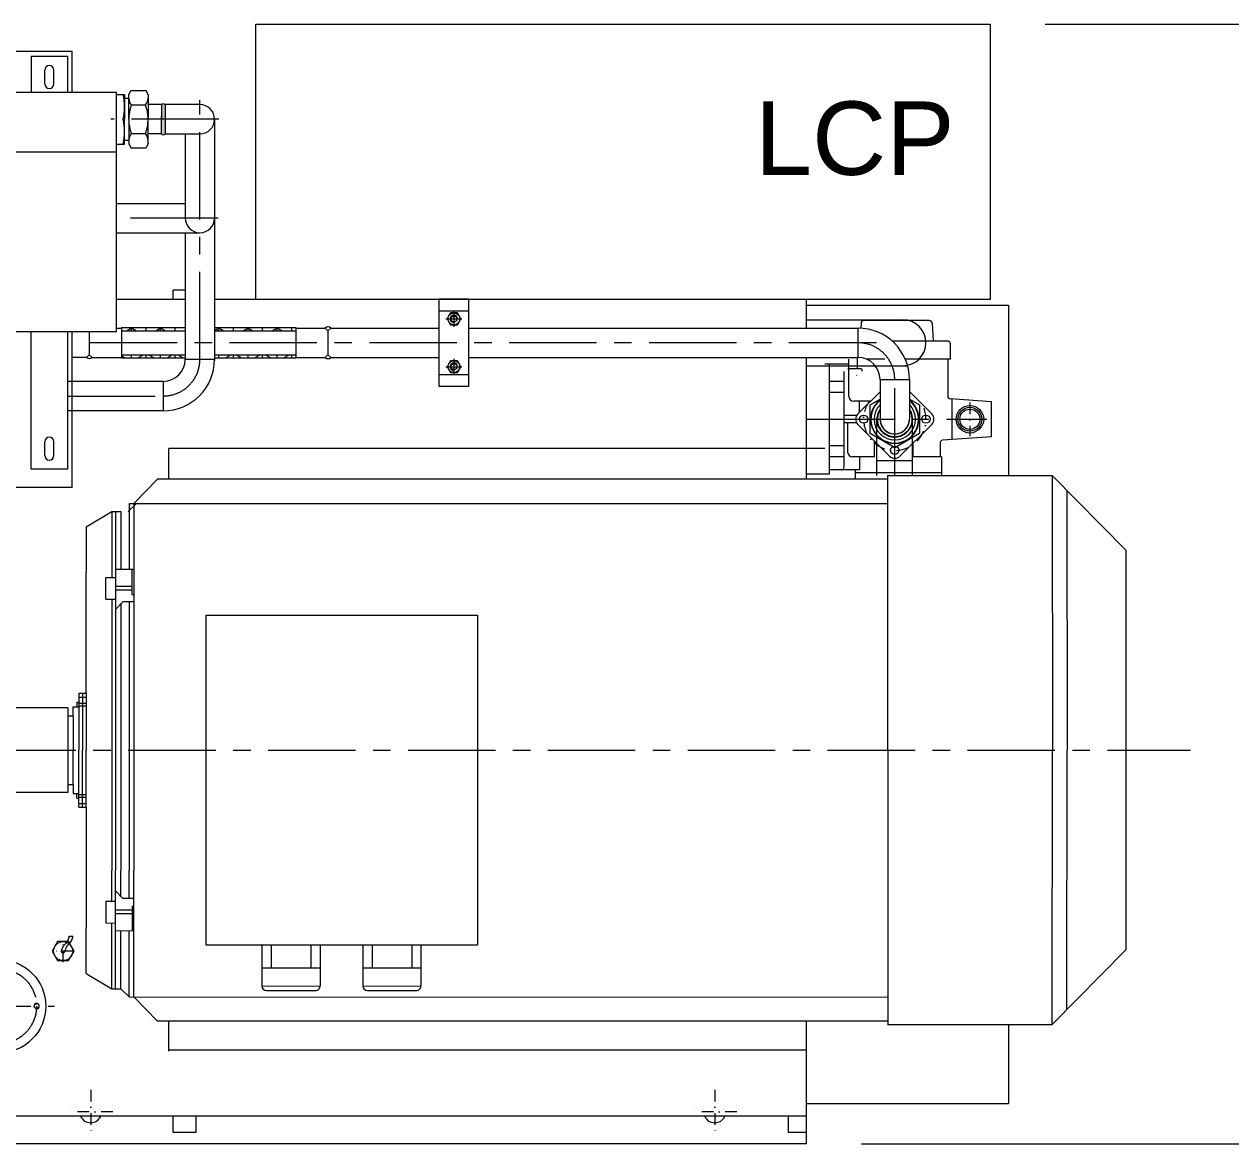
# Model space of a CAD drawing. Header units: inches. Extents: x 0 to 19814, y 0 to 15096.
# Drawn here: x 17022 to 18337, y 4815 to 6035 of the extents above; entities that cross this region are included whole.
import ezdxf

# ---------------------------------------------------------------- set-up
doc = ezdxf.new("R2010")
doc.units = ezdxf.units.IN
doc.header["$MEASUREMENT"] = 0
for name, pattern in [('ACAD_ISO02W100', [15, 12, -3]), ('CENTER', [50.8, 31.75, -6.35, 6.35, -6.35]), ('DASHDOT', [25.4, 12.7, -6.35, 0, -6.35])]:
    doc.linetypes.add(name, pattern=pattern)
doc.layers.get('Defpoints').update_dxf_attribs({"lineweight": 5})
for name, color, linetype, lineweight in [('06___ANNOTATIONS', 7, 'Continuous', 5), ('CAXA1', 5, 'CENTER', 5), ('CAXA3', 7, 'Continuous', 5), ('EB0', 7, 'Continuous', 5)]:
    doc.layers.add(name, color=color, linetype=linetype, lineweight=lineweight)
doc.styles.add('Roman', font='arial.ttf')
doc.styles.get("Standard").update_dxf_attribs({"font": 'arial.ttf'})
doc.dimstyles.new('ISO-25', dxfattribs={"dimscale": 30, "dimtxt": 1.5, "dimasz": 1.5, "dimexe": 2, "dimexo": 2, "dimtad": 1, "dimtih": 1, "dimtoh": 1, "dimdec": 1, "dimlfac": 0.03937, "dimdsep": 46, "dimtxsty": 'Standard', "dimcen": 2.5, "dimclrd": 7, "dimclre": 7, "dimclrt": 7, "dimadec": 0, "dimazin": 0, "dimtfac": 1, "dimtdec": 1, "dimtmove": 0, "dimatfit": 3, "dimfxl": 1, "dimlwd": 5, "dimlwe": 5, "dimarcsym": 0})
pattern_1 = [(90, (-799.854, 5337.523), (-15.875, 1e-15), []), (150, (-799.854, 5337.523), (-7.9375, -13.748153), []), (210, (-799.854, 5337.523), (7.9375, -13.748153), [])]

# ---------------------------------------------------------------- blocks, each defined once
blk = doc.blocks.new('*D53')
at = {"color": 7, "linetype": 'Continuous', "lineweight": 5, "transparency": 16777216}
for p, q in [((18134.5, 6035.3), (18940.1, 6035.3)), ((18880.1, 5990.3), (18880.1, 5528.3)), ((18880.1, 4860.3), (18880.1, 5322.3)), ((17934.5, 4815.3), (18940.1, 4815.3))]:
    blk.add_line(p, q, dxfattribs=at)
at = {"color": 7, "transparency": 16777216}
for points in [[(18872.6, 5990.3), (18887.6, 5990.3), (18880.1, 6035.3)], [(18872.6, 4860.3), (18887.6, 4860.3), (18880.1, 4815.3)]]:
    blk.add_solid(points, dxfattribs=at)
at = {"layer": 'Defpoints', "color": 0, "transparency": 16777216}
for p in [(18074.5, 6035.3), (17874.5, 4815.3), (18880.1, 4815.3)]:
    blk.add_point(p, dxfattribs=at)
at = {"color": 7, "lineweight": 5, "transparency": 16777216, "insert": (18880.1, 5425.3), "char_height": 165, "attachment_point": 5, "style": 'Roman'}
blk.add_mtext('48', dxfattribs=at)

msp = doc.modelspace()

# ---------------------------------------------------------------- hatches: boundary and pattern name
at = {"lineweight": 5}
h = msp.add_hatch(color=7, dxfattribs=at)
h.paths.add_polyline_path([(17171.46, 5931.62), (17175.45, 5931.62), (17175.45, 5947.64, 0.4122144), (17171.46, 5947.62)])
h.paths.add_polyline_path([(17175.45, 5931.62), (17171.46, 5931.62), (17171.46, 5915.62, 0.4122144), (17175.45, 5915.61)])
h = msp.add_hatch(dxfattribs=at)
h.set_pattern_fill('NET3', scale=5, angle=90, style=0)
h.set_pattern_definition(pattern_1)
h.paths.add_polyline_path([(17197.47, 5701.08), (17197.47, 5704.58), (17127.97, 5704.58), (17127.97, 5701.08)])
h.paths.add_polyline_path([(17229.47, 5704.58), (17229.47, 5701.08), (17317.97, 5701.08), (17317.97, 5704.58)])
h = msp.add_hatch(dxfattribs=at)
h.set_pattern_fill('NET3', scale=5, angle=90, style=0)
h.set_pattern_definition(pattern_1)
h.paths.add_polyline_path([(17229.47, 5675.05), (17229.47, 5671.55), (17317.97, 5671.55), (17317.97, 5675.05)])
h.paths.add_polyline_path([(17197.47, 5671.55), (17197.47, 5675.05), (17127.97, 5675.05), (17127.97, 5671.55)])

# ---------------------------------------------------------------- linework, layer by layer
at = {"color": 7, "lineweight": 5}
for p, q in [((17274.46, 6035.27), (18074.46, 6035.27)), ((17274.46, 5735.27), (17274.46, 6035.27)), ((18074.46, 6035.27), (18074.46, 5735.27)), ((17229.47, 5931.62), (17229.47, 5668.82)), ((17197.47, 5915.62), (17197.47, 5840.01)), ((17197.47, 5915.62), (17197.47, 5824.01)), ((17122.46, 5840.01), (17197.47, 5840.01)), ((17122.46, 5807.99), (17213.47, 5807.99)), ((17197.47, 5807.99), (17197.47, 5670.06)), ((17197.47, 5735.26), (17122.46, 5735.26)), ((17197.47, 5745.27), (17184.46, 5745.27)), ((17184.46, 5735.27), (17184.46, 5745.27)), ((17894.46, 5735.26), (17229.47, 5735.26)), ((17474.21, 5640.56), (17474.21, 5735.56)), ((17506.21, 5735.56), (17474.21, 5735.56)), ((17506.21, 5735.56), (17506.21, 5640.56)), ((17874.46, 5704.08), (17874.46, 5735.27)), ((17474.21, 5723.06), (17506.21, 5723.06)), ((17490.21, 5722.66), (17490.21, 5705.47)), ((17874.46, 5729.18), (18094.46, 5729.18)), ((18094.46, 5729.18), (18094.46, 5543.35)), ((17481.62, 5714.06), (17498.81, 5714.06)), ((17874.46, 5713.06), (17979.46, 5713.06)), ((17933.83, 5709.47), (17933.46, 5704)), ((18008.21, 5712.25), (17936.82, 5712.25)), ((18011.2, 5709.47), (18012.53, 5689.83)), ((17092.97, 5700.27), (17092.97, 5675.08)), ((17122.46, 5704.08), (17127.97, 5704.08)), ((17127.97, 5704.58), (17127.97, 5671.55)), ((17127.97, 5704.58), (17197.47, 5704.58)), ((17127.97, 5701.08), (17197.47, 5701.08)), ((17228.84, 5701.08), (17317.97, 5701.08)), ((17229.47, 5704.58), (17317.97, 5704.58)), ((17317.97, 5704.58), (17317.97, 5671.55)), ((17317.97, 5704.08), (17349.97, 5704.08)), ((17349.97, 5704.08), (17352.97, 5701.08)), ((17355.97, 5704.08), (17352.97, 5701.08)), ((17352.97, 5701.08), (17352.97, 5675.05)), ((17355.97, 5704.08), (17474.21, 5704.08)), ((17506.21, 5704.08), (17930.56, 5704.08)), ((17930.56, 5672.05), (17930.56, 5704.08)), ((18029.11, 5689.83), (17967.89, 5689.83)), ((18031.11, 5687.83), (18031.11, 5670.27)), ((17089.97, 5672.08), (17074.46, 5672.08)), ((17092.97, 5675.08), (17089.97, 5672.08)), ((17092.97, 5675.08), (17095.97, 5672.08)), ((17095.97, 5672.08), (17127.97, 5672.08)), ((17127.97, 5675.05), (17197.47, 5675.05)), ((17127.97, 5671.55), (17197.47, 5671.55)), ((17197.46, 5670.06), (17229.49, 5670.06)), ((17229.47, 5675.05), (17317.97, 5675.05)), ((17229.47, 5671.55), (17317.97, 5671.55)), ((17317.97, 5672.05), (17349.97, 5672.05)), ((17352.97, 5675.08), (17349.97, 5672.08)), ((17352.94, 5675.05), (17352.97, 5675.05)), ((17352.97, 5675.08), (17355.97, 5672.08)), ((17352.99, 5675.05), (17352.97, 5675.05)), ((17355.97, 5672.05), (17474.21, 5672.05)), ((17490.21, 5670.66), (17490.21, 5653.47)), ((17506.21, 5672.05), (17930.56, 5672.05)), ((17874.46, 5539.56), (17874.46, 5672.05)), ((17920.56, 5629.58), (17920.56, 5670.27)), ((17930.01, 5659.77), (17930.01, 5672.05)), ((17939.12, 5674.73), (17939.12, 5674.77)), ((17959.62, 5670.27), (17940.56, 5670.27)), ((18031.11, 5670.27), (17981.99, 5670.27)), ((18012.35, 5670.25), (18012.46, 5670.25)), ((18012.46, 5670.15), (18012.46, 5670.25)), ((18028.36, 5670.27), (18028.36, 5629.96)), ((17481.62, 5662.06), (17498.81, 5662.06)), ((17874.46, 5663.06), (17984.54, 5663.06)), ((17919.46, 5664.77), (17894.47, 5664.77)), ((17899.46, 5544.77), (17899.46, 5664.77)), ((17915.46, 5552.77), (17915.46, 5656.77)), ((17932.46, 5659.77), (17919.46, 5659.77)), ((17173.46, 5646.07), (17069.46, 5646.07)), ((17173.46, 5646.07), (17173.46, 5614.04)), ((17506.21, 5653.06), (17474.21, 5653.06)), ((17915.46, 5645.77), (17899.46, 5645.77)), ((17929.12, 5652.23), (17929.12, 5652.27)), ((17954.56, 5648.05), (17986.59, 5648.05)), ((17954.56, 5648.05), (17954.57, 5604.76)), ((17986.59, 5648.05), (17986.61, 5604.77)), ((17506.21, 5640.56), (17474.21, 5640.56)), ((17915.46, 5633.77), (17899.46, 5633.77)), ((17930.31, 5610.52), (17954.56, 5634.78)), ((17986.59, 5634.85), (18010.92, 5610.52)), ((17944.51, 5624.58), (17925.56, 5624.58)), ((17931.75, 5624.58), (17931.75, 5611.96)), ((17943.63, 5620.32), (17954.56, 5626.63)), ((17943.63, 5589.22), (17943.63, 5620.32)), ((17986.6, 5626.61), (17997.5, 5620.32)), ((17997.5, 5620.32), (17997.5, 5589.22)), ((18076.16, 5623.77), (18031.15, 5626.97)), ((18033.06, 5582.7), (18033.06, 5626.83)), ((18076.16, 5585.77), (18076.16, 5623.77)), ((17173.46, 5614.04), (17069.46, 5614.04)), ((17928.98, 5608.77), (17915.46, 5608.77)), ((17951.07, 5543.35), (17951.07, 5604.77)), ((17990.07, 5543.35), (17990.07, 5604.77)), ((17929.09, 5600.77), (17915.46, 5600.77)), ((17919.27, 5600.77), (17919.27, 5568.9)), ((17964.96, 5564.56), (17930.31, 5599.21)), ((17970.56, 5573.67), (17943.63, 5589.22)), ((17997.5, 5589.22), (17970.56, 5573.67)), ((17976.27, 5564.56), (18010.92, 5599.21)), ((17915.46, 5575.77), (17899.46, 5575.77)), ((17948.63, 5563.9), (17948.63, 5580.89)), ((17990.43, 5578.72), (17990.43, 5563.9)), ((18019.96, 5578.97), (18019.96, 5563.9)), ((18076.16, 5585.77), (18022.75, 5581.97)), ((17894.46, 5572.77), (17179.46, 5572.77)), ((17179.46, 5539.56), (17179.46, 5572.77)), ((17915.46, 5563.77), (17899.46, 5563.77)), ((17948.63, 5563.9), (17924.27, 5563.9)), ((17932.34, 5563.9), (17932.34, 5549.76)), ((18021.46, 5563.9), (17990.43, 5563.9)), ((18021.46, 5563.9), (18021.46, 5543.35)), ((17932.34, 5549.77), (17899.46, 5549.77)), ((17927.46, 5549.77), (17927.46, 5539.56)), ((17951.07, 5559.77), (17990.07, 5559.77)), ((17141.37, 5512.91), (17167.4, 5539.56)), ((17962.86, 5539.56), (17167.4, 5539.56)), ((17899.46, 5544.77), (17874.47, 5544.77)), ((18021.46, 5546.27), (17927.46, 5546.27)), ((17962.85, 5543.35), (17962.86, 4945.35)), ((17069.47, 5290.18), (16937.47, 5290.18)), ((17069.47, 5290.18), (17069.47, 5198.18)), ((17069.47, 5198.18), (16937.47, 5198.18)), ((17089.5, 5181.91), (17089.52, 5050.71)), ((17089.55, 5000.71), (17089.52, 5050.71)), ((17071.15, 5041.59), (17075.15, 5041.59)), ((17219.91, 5032.18), (17515.91, 5032.18)), ((17281.11, 5032.01), (17281.1, 4987.3)), ((17291.11, 5032.01), (17291.11, 5007.24)), ((17334.35, 5032.18), (17334.35, 5007.24)), ((17344.35, 5032.18), (17344.35, 4987.19)), ((17391.1, 5032.01), (17391.1, 4987.3)), ((17401.1, 5032.01), (17401.1, 5007.24)), ((17444.34, 5032.18), (17444.34, 5007.24)), ((17454.34, 5032.18), (17454.35, 4987.19)), ((17281.11, 5007.24), (17344.35, 5007.24)), ((17391.1, 5007.24), (17454.34, 5007.24)), ((17281.1, 4987.3), (17344.35, 4987.24)), ((17391.1, 4987.3), (17454.35, 4987.24)), ((17286.09, 4982.3), (17339.34, 4982.19)), ((17396.09, 4982.3), (17449.33, 4982.19)), ((17179.46, 4916.27), (17179.46, 4948.8)), ((17874.46, 4815.27), (17874.46, 4948.8)), ((18094.46, 4945.35), (18094.46, 4859.18)), ((17874.46, 4859.18), (18094.46, 4859.18)), ((17854.46, 4845.27), (17854.46, 4827.77)), ((17874.46, 4827.77), (17854.46, 4827.77))]:
    msp.add_line(p, q, dxfattribs=at)
at = {"color": 7, "linetype": 'DASHDOT', "lineweight": 5}
for p, q in [((18052.46, 5623.06), (18052.46, 5586.47)), ((17064.46, 5013.19), (17064.46, 5037.34)), ((17076.54, 5025.27), (17052.39, 5025.27)), ((17094.46, 4874.27), (17094.46, 4826.27)), ((17774.46, 4874.27), (17774.46, 4826.27)), ((17118.46, 4850.27), (17070.46, 4850.27)), ((17798.46, 4850.27), (17750.46, 4850.27))]:
    msp.add_line(p, q, dxfattribs=at)
at = {"color": 7, "lineweight": 5}
for points in [[(17486.46, 5720.56), (17482.71, 5714.06), (17486.46, 5707.56), (17493.97, 5707.56), (17497.72, 5714.06), (17493.97, 5720.56)], [(17486.46, 5668.56), (17482.71, 5662.06), (17486.46, 5655.56), (17493.97, 5655.56), (17497.72, 5662.06), (17493.97, 5668.56)], [(17058.46, 5035.66), (17052.46, 5025.27), (17058.46, 5014.87), (17070.46, 5014.87), (17076.46, 5025.27), (17070.46, 5035.66)]]:
    msp.add_lwpolyline(points, close=True, dxfattribs=at)
for centre, radius in [((17490.21, 5714.06), 6.5), ((17490.21, 5714.06), 3.4), ((17490.21, 5662.06), 6.5), ((17490.21, 5662.06), 3.4), ((18052.46, 5604.77), 15), ((18052.46, 5604.77), 13), ((18052.46, 5604.77), 11), ((17936.71, 5604.87), 4.5), ((18004.51, 5604.87), 4.5), ((17970.61, 5570.97), 4.5), ((17064.46, 5025.27), 10.39), ((16994.46, 4965.27), 51)]:
    msp.add_circle(centre, radius, dxfattribs=at)
at = {"color": 7, "linetype": 'ACAD_ISO02W100', "lineweight": 5}
msp.add_circle((17035.46, 4965.27), 2.5, dxfattribs=at)
at = {"color": 7, "lineweight": 5}
for centre, radius, start, end in [((17213.47, 5931.62), 16, 270, 90), ((17213.47, 5824.01), 16, 180, 270), ((17213.47, 5824.01), 16, 270, 0), ((17490.21, 5714.06), 4, 0, 270), ((17936.82, 5709.27), 3, 90, 176.13391), ((17979.46, 5688.06), 25, 270, 90), ((18008.21, 5709.27), 3, 3.86609, 90), ((17352.97, 5701.08), 4.24, 45, 135), ((17930.56, 5648.05), 56.02, 0, 90), ((18029.11, 5687.83), 2, 0, 90), ((17092.97, 5675.08), 4.24, 225, 315), ((17173.46, 5670.06), 24, 270, 0), ((17173.46, 5670.06), 56.02, 270, 0), ((17352.97, 5675.05), 4.24, 225, 315), ((17930.56, 5648.05), 24, 0, 90), ((17490.21, 5662.06), 4, 0, 270), ((17932.46, 5656.77), 3, 0, 90), ((17925.56, 5629.58), 5, 180, 270), ((18031.36, 5629.96), 3, 180, 265.92971), ((17970.61, 5604.77), 26.34, 127.53635, 52.63223), ((17970.56, 5604.77), 26, 127.97928, 51.91609), ((17970.61, 5604.77), 22.56, 135.35047, 44.85822), ((17970.57, 5604.77), 19.5, 145.1451, 34.66197), ((17970.61, 5604.87), 19, 147.62961, 32.67205), ((17935.96, 5604.87), 8, 135, 225), ((17970.56, 5604.77), 16, 178.82631, 359.99182), ((17970.57, 5604.77), 16, 180, 0), ((17970.61, 5604.87), 16, 180.36628, 0.43225), ((18005.26, 5604.87), 8, 315, 45), ((18022.96, 5578.97), 3, 94.07029, 180), ((17924.27, 5568.9), 5, 180, 270), ((17970.61, 5570.22), 8, 225, 315), ((17912.46, 5552.77), 3, 270, 0), ((17064.46, 5025.27), 2, 141.02459, 0), ((17286.1, 4987.3), 5, 179.99639, 269.88002), ((17339.35, 4987.19), 5, 269.88002, 0.00467), ((17396.1, 4987.3), 5, 179.99639, 269.88002), ((17449.35, 4987.19), 5, 269.88002, 0.00467), ((17094.46, 4850.27), 12, 204.62432, 335.37568), ((17774.46, 4850.27), 12, 204.62432, 335.37568)]:
    msp.add_arc(centre, radius, start, end, dxfattribs=at)
at = {"color": 7, "linetype": 'DASHDOT', "lineweight": 5}
for start, end in [(118.1691, 118.32785), (61.67215, 61.96113), (144.35613, 28.32785)]:
    msp.add_arc((17970.61, 5604.77), 34, start, end, dxfattribs=at)
at = {"color": 7, "linetype": 'ACAD_ISO02W100', "lineweight": 5}
msp.add_arc((17035.46, 4965.27), 3, 267.90335, 180, dxfattribs=at)
at = {"color": 7, "lineweight": 5}
for points in [[(17062.46, 5025.27), (17064.62, 5030.25), (17069.88, 5037.34), (17071.15, 5041.59)], [(17066.46, 5025.27), (17068.62, 5030.25), (17073.88, 5037.34), (17075.15, 5041.59)]]:
    msp.add_spline(points, degree=3, dxfattribs=at)
for p in [(17970.56, 5604.77), (17774.46, 4838.27)]:
    msp.add_point(p, dxfattribs=at)
at = {"layer": 'CAXA1', "linetype": 'CENTER', "lineweight": 5, "ltscale": 3}
for p, q in [((17213.47, 5670.06), (17213.47, 5952.4)), ((17234.25, 5931.62), (17116.34, 5931.62)), ((17150.74, 5931.62), (17144.09, 5931.62)), ((17233.28, 5824.01), (17122.46, 5824.01)), ((17950.56, 5688.06), (17074.46, 5688.06)), ((17970.57, 5543.35), (17970.57, 5648.05)), ((17069.46, 5630.06), (17173.48, 5630.06)), ((17874.46, 5604.77), (18070.73, 5604.77)), ((16373.45, 5244.18), (18292.95, 5244.18)), ((16934.01, 4965.27), (17054.92, 4965.27))]:
    msp.add_line(p, q, dxfattribs=at)
msp.add_circle((16994.46, 4965.27), 41, dxfattribs=at)
for centre, start, end in [((17930.56, 5648.06), 359.98518, 90), ((17173.47, 5670.06), 269.98518, 0)]:
    msp.add_arc(centre, 40, start, end, dxfattribs=at)
at = {"layer": 'CAXA3', "color": 7, "linetype": 'Continuous', "lineweight": 5}
for p, q in [((17074.46, 6005.27), (16464.46, 6005.27)), ((17029.46, 6000.27), (17069.46, 6000.27)), ((17029.46, 6000.27), (17029.46, 5961.13)), ((17069.46, 5961.13), (17069.46, 6000.27)), ((17074.46, 5961.13), (17074.46, 6005.27)), ((17044.46, 5970.27), (17044.46, 5985.27)), ((17054.46, 5970.27), (17054.46, 5985.27)), ((16416.46, 5961.13), (17122.46, 5961.13)), ((17122.46, 5700.27), (17122.46, 5961.13)), ((17122.46, 5958.62), (17131.46, 5958.62)), ((17131.46, 5958.62), (17131.46, 5931.62)), ((17135.96, 5958.13), (17138.14, 5962.8)), ((17135.96, 5931.62), (17135.96, 5958.13)), ((17138.14, 5962.8), (17154.78, 5962.8)), ((17156.96, 5958.13), (17154.78, 5962.8)), ((17156.96, 5958.13), (17156.96, 5931.62)), ((17131.46, 5954.52), (17136.02, 5954.52)), ((17131.46, 5954.52), (17135.96, 5954.52)), ((17138.72, 5947.21), (17154.26, 5947.21)), ((17171.46, 5947.62), (17156.96, 5947.62)), ((17171.46, 5947.62), (17171.46, 5931.62)), ((17213.47, 5947.62), (17175.45, 5947.64)), ((17175.45, 5947.64), (17175.45, 5915.61)), ((17131.46, 5904.62), (17131.46, 5931.62)), ((17135.96, 5931.62), (17135.96, 5905.12)), ((17156.96, 5905.12), (17156.96, 5931.62)), ((17171.46, 5915.62), (17171.46, 5934.62)), ((17122.46, 5904.62), (17131.46, 5904.62)), ((17131.46, 5908.72), (17136.02, 5908.72)), ((17131.46, 5908.72), (17135.96, 5908.72)), ((17135.96, 5905.12), (17138.14, 5900.45)), ((17138.72, 5916.04), (17154.26, 5916.04)), ((17156.96, 5905.12), (17154.78, 5900.45)), ((17171.46, 5915.62), (17156.96, 5915.62)), ((17175.45, 5915.61), (17213.48, 5915.62)), ((16416.46, 5896.12), (17122.46, 5896.12)), ((17138.14, 5900.45), (17154.78, 5900.45)), ((16416.46, 5700.27), (17122.46, 5700.27)), ((17029.46, 5550.27), (17029.46, 5700.27)), ((17069.46, 5550.27), (17069.46, 5700.27)), ((17074.46, 5530.27), (17074.46, 5700.27)), ((17044.46, 5565.26), (17044.46, 5580.26)), ((17054.46, 5565.26), (17054.46, 5580.26)), ((17069.46, 5550.27), (17029.46, 5550.27)), ((17074.46, 5530.27), (17009.46, 5530.27))]:
    msp.add_line(p, q, dxfattribs=at)
for centre, radius, start, end in [((17049.46, 5985.27), 5, 0.00005, 180.00005), ((17049.46, 5970.27), 5, 179.99992, 359.99992), ((17069.96, 5945.12), 61.5, 347.31962, 12.68038), ((17182.37, 5931.62), 46.35, 160.34559, 179.99775), ((17148.63, 5955.01), 12.6, 182.19467, 218.2078), ((17144.36, 5955.01), 12.6, 321.7922, 360), ((17110.62, 5931.62), 46.35, 0.00225, 19.65441), ((17173.46, 5945.62), 2.83, 44.96077, 134.99144), ((17069.96, 5918.12), 61.5, 347.31962, 12.68038), ((17182.37, 5931.63), 46.35, 180.00225, 199.65441), ((17110.62, 5931.63), 46.35, 340.34559, 359.99775), ((17148.63, 5908.24), 12.6, 141.7922, 177.80533), ((17144.36, 5908.24), 12.6, 0, 38.2078), ((17173.46, 5917.62), 2.83, 225.00856, 315.03923), ((17049.46, 5580.26), 5, 0.00005, 180.00005), ((17049.46, 5565.26), 5, 179.99992, 359.99992)]:
    msp.add_arc(centre, radius, start, end, dxfattribs=at)
at = {"layer": 'EB0', "color": 7, "lineweight": 5}
for p, q in [((18074.46, 5735.27), (17274.46, 5735.27)), ((17962.85, 5543.35), (18142.21, 5543.35)), ((18142.21, 5543.35), (18142.35, 5244.31)), ((18142.21, 5543.35), (18222.25, 5462.1)), ((18158.22, 5527.1), (18158.35, 5244.32)), ((17135.48, 5504.08), (17144.37, 5512.91)), ((17136.37, 5512.91), (17136.35, 5441.18)), ((17136.37, 5512.91), (17962.87, 5512.91)), ((17141.37, 5512.91), (17141.37, 5375.38)), ((17089.55, 5487.64), (17117.48, 5504.08)), ((17117.47, 5504.08), (17127.48, 5504.08)), ((17117.47, 5504.08), (17117.47, 5432.44)), ((17121.48, 5504.08), (17121.44, 5375.38)), ((17127.48, 5504.08), (17127.48, 5441.16)), ((17089.55, 5487.64), (17089.52, 5437.64)), ((18222.25, 5462.12), (18222.25, 5026.6)), ((17089.5, 5306.44), (17089.52, 5437.64)), ((17111.05, 5432.43), (17121.46, 5432.45)), ((17111.05, 5408.78), (17111.05, 5432.43)), ((17141.37, 5441.18), (17121.46, 5441.16)), ((17139.49, 5413.98), (17139.49, 5441.18)), ((17139.49, 5422.63), (17121.45, 5422.62)), ((17139.49, 5418.63), (17121.45, 5418.62)), ((17111.05, 5408.78), (17121.45, 5408.78)), ((17117.47, 5408.78), (17117.47, 5375.38)), ((17129.36, 5405.66), (17121.45, 5397.57)), ((17141.37, 5405.66), (17129.36, 5405.66)), ((17136.34, 5405.66), (17136.33, 5375.38)), ((17139.49, 5413.98), (17141.37, 5413.98)), ((17127.48, 5403.73), (17127.48, 5375.38)), ((17219.91, 5391.18), (17219.91, 5032.18)), ((17219.91, 5391.18), (17515.91, 5391.18)), ((17515.91, 5391.18), (17515.91, 5032.18)), ((17117.47, 5375.38), (17117.47, 5112.98)), ((17121.44, 5375.38), (17121.44, 5112.98)), ((17127.48, 5375.38), (17127.48, 5112.98)), ((17136.33, 5375.38), (17136.33, 5112.98)), ((17141.37, 5375.38), (17141.37, 5112.98)), ((17081.5, 5306.41), (17081.56, 5244.18)), ((17081.5, 5306.41), (17089.5, 5306.41)), ((17081.5, 5306.41), (17081.56, 5244.18)), ((17081.5, 5306.41), (17089.5, 5306.41)), ((17081.5, 5302.09), (17089.5, 5302.09)), ((17081.5, 5302.09), (17089.5, 5302.09)), ((17085.5, 5306.41), (17085.49, 5244.18)), ((17085.5, 5306.41), (17085.49, 5244.18)), ((17089.5, 5306.44), (17089.49, 5244.18)), ((17089.5, 5306.44), (17089.49, 5244.18)), ((17075.47, 5281.42), (17075.47, 5291.42)), ((17075.47, 5291.42), (17081.51, 5291.41)), ((17075.47, 5281.42), (17075.47, 5291.42)), ((17075.47, 5291.42), (17081.51, 5291.41)), ((17079.47, 5296.41), (17079.47, 5291.41)), ((17079.47, 5296.41), (17081.51, 5296.41)), ((17079.47, 5296.41), (17079.47, 5291.41)), ((17079.47, 5296.41), (17081.51, 5296.41)), ((17081.51, 5295.41), (17089.5, 5295.41)), ((17081.51, 5295.41), (17089.5, 5295.41)), ((17081.51, 5292.41), (17089.5, 5292.41)), ((17081.51, 5292.41), (17089.5, 5292.41)), ((17069.47, 5281.48), (17075.47, 5281.48)), ((17069.47, 5281.48), (17075.47, 5281.48)), ((17075.47, 5281.42), (17075.47, 5244.18)), ((17075.47, 5281.42), (17075.47, 5244.18)), ((17075.47, 5206.94), (17075.47, 5244.18)), ((17075.47, 5206.94), (17075.47, 5244.18)), ((17081.5, 5181.94), (17081.56, 5244.18)), ((17081.5, 5181.94), (17081.56, 5244.18)), ((17085.5, 5181.94), (17085.49, 5244.18)), ((17085.5, 5181.94), (17085.49, 5244.18)), ((17089.5, 5181.91), (17089.49, 5244.18)), ((17089.5, 5181.91), (17089.49, 5244.18)), ((18142.21, 4945.35), (18142.35, 5244.39)), ((18158.22, 4961.6), (18158.35, 5244.38)), ((17069.47, 5206.88), (17075.47, 5206.88)), ((17069.47, 5206.88), (17075.47, 5206.88)), ((17075.47, 5206.94), (17075.47, 5196.94)), ((17075.47, 5206.94), (17075.47, 5196.94)), ((17075.47, 5196.94), (17081.51, 5196.94)), ((17075.47, 5196.94), (17081.51, 5196.94)), ((17079.47, 5191.94), (17079.47, 5196.94)), ((17079.47, 5191.94), (17079.47, 5196.94)), ((17081.51, 5195.94), (17089.5, 5195.94)), ((17081.51, 5195.94), (17089.5, 5195.94)), ((17079.47, 5191.94), (17081.51, 5191.94)), ((17079.47, 5191.94), (17081.51, 5191.94)), ((17081.5, 5186.26), (17089.5, 5186.26)), ((17081.5, 5186.26), (17089.5, 5186.26)), ((17081.5, 5181.94), (17089.5, 5181.94)), ((17081.5, 5181.94), (17089.5, 5181.94)), ((17081.51, 5192.94), (17089.5, 5192.95)), ((17081.51, 5192.94), (17089.5, 5192.95)), ((17117.47, 5079.58), (17117.47, 5112.98)), ((17121.48, 4984.27), (17121.44, 5112.98)), ((17127.48, 5084.62), (17127.48, 5112.98)), ((17136.34, 5082.7), (17136.33, 5112.98)), ((17141.37, 4975.45), (17141.37, 5112.98)), ((17129.36, 5082.7), (17121.45, 5090.79)), ((17111.05, 5079.58), (17121.45, 5079.58)), ((17111.05, 5079.58), (17111.05, 5055.92)), ((17141.37, 5082.7), (17129.36, 5082.7)), ((17139.49, 5069.72), (17121.45, 5069.74)), ((17139.49, 5065.72), (17121.45, 5065.74)), ((17139.49, 5074.38), (17141.37, 5074.38)), ((17139.49, 5074.38), (17139.49, 5047.17)), ((17111.05, 5055.92), (17121.46, 5055.9)), ((17117.47, 4984.27), (17117.47, 5055.91)), ((17141.37, 5047.17), (17121.46, 5047.2)), ((17127.48, 4984.28), (17127.48, 5047.19)), ((17136.37, 4975.45), (17136.35, 5047.18)), ((18142.21, 4945.35), (18222.25, 5026.6)), ((17089.55, 5000.71), (17117.48, 4984.27)), ((17117.47, 4984.27), (17127.48, 4984.28)), ((17127.48, 4984.28), (17136.37, 4975.45)), ((17136.37, 4975.45), (17963.07, 4975.24)), ((17141.37, 4975.45), (17167.4, 4948.8)), ((17962.86, 4948.8), (17167.4, 4948.8)), ((17962.85, 4945.35), (18142.21, 4945.35)), ((17179.46, 4917.77), (17874.46, 4917.77)), ((17874.46, 4845.27), (16344.46, 4845.27)), ((17184.46, 4827.77), (17184.46, 4845.27)), ((17209.46, 4827.77), (17209.46, 4845.27)), ((17209.46, 4827.77), (17184.46, 4827.77)), ((17874.46, 4815.27), (16344.46, 4815.27))]:
    msp.add_line(p, q, dxfattribs=at)

# ---------------------------------------------------------------- texts
at = {"layer": '06___ANNOTATIONS', "color": 7, "linetype": 'Continuous', "lineweight": 5, "insert": (17818.38, 5910.45), "char_height": 80, "width": 4297.3632, "attachment_point": 4, "style": 'Roman'}
msp.add_mtext('LCP', dxfattribs=at)

# ---------------------------------------------------------------- dimensions: what is measured, and where the dimension line sits
at = {"color": 7, "lineweight": 5}
dim = msp.add_linear_dim(base=(18880.1, 4815.27), p1=(18074.46, 6035.27), p2=(17874.46, 4815.27), angle=90, dimstyle='ISO-25', override={"dimtxt": 5.5, "dimpost": '\\X', "dimtxsty": 'Roman', "dimtofl": 1, "dimtmove": 1}, dxfattribs=at)
dim.commit()
dim.dimension.update_dxf_attribs({"geometry": '*D53', "text_midpoint": (18880.1, 5425.27), "dimtype": 160})

doc.saveas('drawing.dxf')
